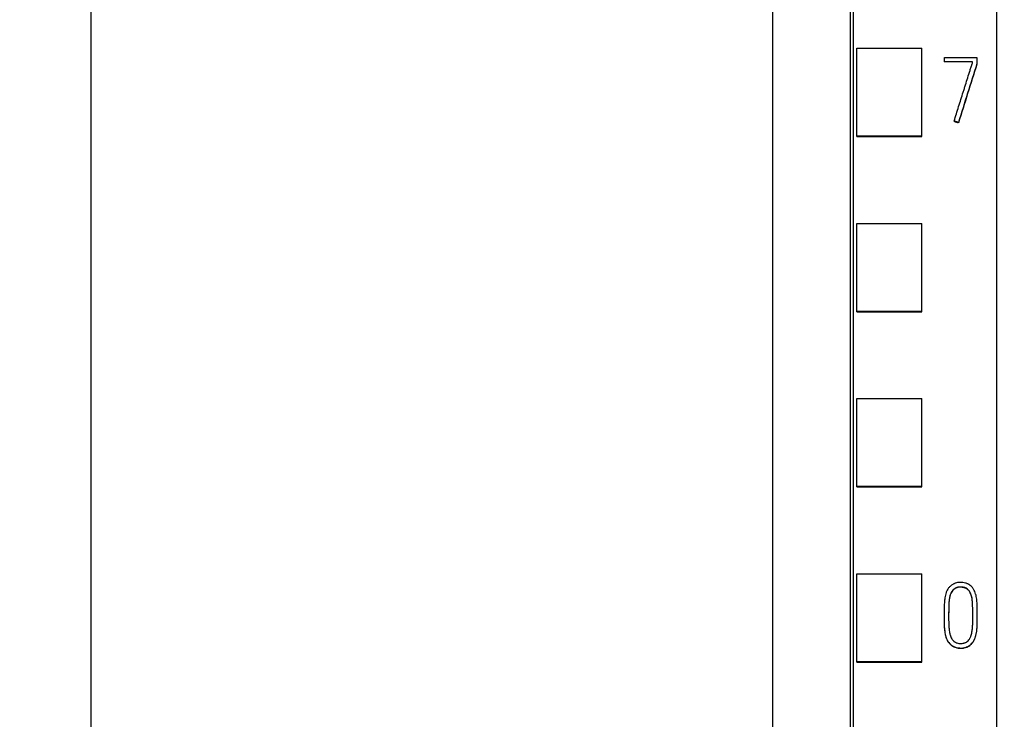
# Model space of a CAD drawing. Header units: millimetres. Extents: x 1359 to 3577, y 1333 to 3557.
# Drawn here: x 2789.87 to 2819.97, y 2979.14 to 3000.71 of the extents above; entities that cross this region are included whole.
import ezdxf

# ---------------------------------------------------------------- set-up
doc = ezdxf.new("R2010")
doc.units = ezdxf.units.MM
doc.layers.add('000-PI-Oprema', color=30, linetype='Continuous', lineweight=5)
doc.layers.add('002-PI-Kabelska kanalica', color=150, linetype='Continuous')
doc.styles.get("Standard").update_dxf_attribs({"font": 'arial.ttf'})
doc.dimstyles.new('ISO-25', dxfattribs={"dimtxt": 2.5, "dimasz": 2.5, "dimexe": 1.25, "dimexo": 0.625, "dimtad": 1, "dimtxsty": 'Standard', "dimcen": 2.5, "dimadec": 0, "dimazin": 0, "dimtfac": 1, "dimtmove": 0, "dimatfit": 3, "dimfxl": 1, "dimarcsym": 0})

# ---------------------------------------------------------------- blocks, each defined once
blk = doc.blocks.new('S7-1500 DI HF - 6ES7521-1BL00-0AB0')
at = {"layer": '000-PI-Oprema', "color": 0, "linetype": 'ByBlock', "lineweight": 0}
for p, q in [((34.8, 134.681), (34.8, 21.262)), ((30.4, 23.585), (30.4, 132.4)), ((30.5, 90.572), (30.5, 93.274)), ((30.5, 93.274), (32.5, 93.274)), ((32.5, 90.572), (32.5, 93.274)), ((33.198, 92.847), (33.198, 92.988)), ((33.198, 92.988), (34.197, 92.988)), ((33.198, 92.847), (33.198, 92.84)), ((34.058, 92.847), (33.198, 92.847)), ((34.058, 92.808), (34.058, 92.847)), ((34.197, 92.988), (34.197, 92.786)), ((34.197, 92.786), (34.197, 92.78)), ((33.495, 91.027), (33.495, 91.02)), ((33.628, 90.982), (33.628, 90.976)), ((30.5, 90.549), (30.5, 90.572)), ((30.5, 90.572), (32.5, 90.572)), ((30.5, 90.549), (32.5, 90.549)), ((32.5, 90.549), (32.5, 90.572)), ((30.5, 85.17), (30.5, 87.872)), ((30.5, 87.872), (32.5, 87.872)), ((32.5, 85.17), (32.5, 87.872)), ((30.5, 85.17), (32.5, 85.17)), ((30.5, 85.149), (30.5, 85.17)), ((30.5, 85.149), (32.5, 85.149)), ((32.5, 85.149), (32.5, 85.17)), ((30.5, 79.769), (30.5, 82.471)), ((30.5, 82.471), (32.5, 82.471)), ((32.5, 79.769), (32.5, 82.471)), ((30.5, 79.75), (30.5, 79.769)), ((30.5, 79.769), (32.5, 79.769)), ((32.5, 79.75), (32.5, 79.769)), ((30.5, 79.75), (32.5, 79.75)), ((30.5, 74.367), (30.5, 77.069)), ((30.5, 77.069), (32.5, 77.069)), ((32.5, 74.367), (32.5, 77.069)), ((33.185, 75.808), (33.185, 75.802)), ((34.209, 75.76), (34.209, 75.766)), ((30.5, 74.35), (30.5, 74.367)), ((30.5, 74.367), (32.5, 74.367)), ((30.5, 74.35), (32.5, 74.35)), ((32.5, 74.35), (32.5, 74.367))]:
    blk.add_line(p, q, dxfattribs=at)
at = {"layer": '000-PI-Oprema', "color": 18, "linetype": 'ByBlock', "lineweight": 0, "true_color": 0x000000}
for centre, major_axis, ratio, start_param, end_param in [((29.277, 16.238), (311.427, 991.982), 0.017584, 1.499074, 1.500898), ((29.169, 14.429), (315.104, 1003.798), 0.017791, 1.498249, 1.500051)]:
    blk.add_ellipse(centre, major_axis=major_axis, ratio=ratio, start_param=start_param, end_param=end_param, dxfattribs=at)
at = {"layer": '000-PI-Oprema', "color": 0, "linetype": 'ByBlock', "lineweight": 0}
for points, knots in [([(30.3, 23.299), (30.3, 26.64), (30.3, 34.605), (30.3, 47.245), (30.3, 62.731), (30.3, 77.025), (30.3, 91.235), (30.3, 105.802), (30.3, 119.972), (30.3, 129.542), (30.3, 132.586)], [0, 0, 0, 0, 0.091483, 0.21812, 0.346206, 0.515858, 0.610111, 0.736264, 0.916066, 1, 1, 1, 1]), ([(6.9, 129.52), (6.9, 127.497), (6.9, 118.948), (6.9, 105.802), (6.9, 91.235), (6.9, 77.025), (6.9, 62.731), (6.9, 47.245), (6.9, 34.486), (6.9, 25.605), (6.9, 21.348), (6.9, 20.55)], [0, 0, 0, 0, 0.055935, 0.236292, 0.362833, 0.457376, 0.627551, 0.756032, 0.883059, 0.978086, 1, 1, 1, 1]), ([(27.9, 129.52), (27.9, 127.497), (27.9, 118.948), (27.9, 105.802), (27.9, 91.235), (27.9, 77.025), (27.9, 62.731), (27.9, 47.245), (27.9, 34.486), (27.9, 25.605), (27.9, 21.348), (27.9, 20.55)], [0, 0, 0, 0, 0.055935, 0.236292, 0.362833, 0.457376, 0.627551, 0.756032, 0.883059, 0.978086, 1, 1, 1, 1]), ([(33.495, 91.027), (33.542, 91.175), (33.589, 91.324), (33.659, 91.546), (33.682, 91.621), (33.728, 91.769), (33.752, 91.843), (33.787, 91.955), (33.799, 91.992), (33.822, 92.066), (33.834, 92.103), (33.869, 92.215), (33.892, 92.289), (33.939, 92.437), (33.962, 92.512), (33.998, 92.623), (34.009, 92.66), (34.027, 92.716), (34.033, 92.734), (34.042, 92.762), (34.045, 92.771), (34.051, 92.79), (34.055, 92.799), (34.058, 92.808)], [0, 0, 0, 0, 0.25, 0.25, 0.375, 0.375, 0.5, 0.5, 0.5625, 0.5625, 0.625, 0.625, 0.75, 0.75, 0.875, 0.875, 0.9375, 0.9375, 0.96875, 0.96875, 0.984375, 0.984375, 1, 1, 1, 1]), ([(33.526, 76.779), (33.552, 76.789), (33.578, 76.796), (33.63, 76.805), (33.657, 76.808), (33.712, 76.809), (33.738, 76.807), (33.792, 76.8), (33.818, 76.794), (33.857, 76.783), (33.87, 76.778), (33.895, 76.769), (33.92, 76.758), (33.944, 76.746), (33.961, 76.735), (33.967, 76.732), (33.978, 76.724), (33.983, 76.72), (34.01, 76.7), (34.03, 76.681), (34.056, 76.651), (34.064, 76.64), (34.08, 76.619), (34.088, 76.607), (34.109, 76.573), (34.121, 76.549), (34.142, 76.5), (34.151, 76.475), (34.163, 76.436), (34.167, 76.423), (34.173, 76.397), (34.182, 76.358), (34.197, 76.266), (34.202, 76.187), (34.207, 76.081), (34.208, 76.028), (34.209, 75.922), (34.209, 75.869), (34.209, 75.763), (34.209, 75.657), (34.208, 75.551), (34.204, 75.446), (34.202, 75.393), (34.191, 75.287), (34.182, 75.235), (34.165, 75.17), (34.162, 75.157), (34.153, 75.131), (34.149, 75.118), (34.135, 75.08), (34.124, 75.056), (34.106, 75.019), (34.099, 75.008), (34.085, 74.984), (34.078, 74.973), (34.055, 74.94), (34.037, 74.92), (34.008, 74.892), (33.998, 74.883), (33.982, 74.871), (33.977, 74.867), (33.965, 74.859), (33.96, 74.855), (33.931, 74.837), (33.907, 74.826), (33.869, 74.811), (33.856, 74.807), (33.83, 74.8), (33.816, 74.796), (33.777, 74.789), (33.75, 74.786), (33.71, 74.784), (33.696, 74.784), (33.669, 74.785), (33.655, 74.786), (33.615, 74.79), (33.588, 74.795), (33.549, 74.806), (33.537, 74.81), (33.511, 74.819), (33.498, 74.824), (33.461, 74.841), (33.438, 74.855), (33.405, 74.878), (33.395, 74.887), (33.374, 74.905), (33.365, 74.915), (33.337, 74.945), (33.321, 74.966), (33.299, 75.001), (33.292, 75.012), (33.279, 75.036), (33.273, 75.048), (33.257, 75.085), (33.247, 75.11), (33.235, 75.149), (33.231, 75.162), (33.225, 75.188), (33.222, 75.201), (33.213, 75.241), (33.209, 75.267), (33.191, 75.4), (33.188, 75.507), (33.186, 75.668), (33.185, 75.721), (33.185, 75.828), (33.185, 75.882), (33.187, 75.989), (33.188, 76.042), (33.193, 76.149), (33.196, 76.202), (33.207, 76.308), (33.214, 76.361), (33.232, 76.44), (33.239, 76.466), (33.253, 76.504), (33.258, 76.517), (33.269, 76.542), (33.275, 76.555), (33.295, 76.591), (33.31, 76.614), (33.336, 76.646), (33.346, 76.656), (33.365, 76.676), (33.375, 76.686), (33.406, 76.713), (33.428, 76.729), (33.463, 76.75), (33.476, 76.757), (33.494, 76.766), (33.504, 76.77), (33.515, 76.775), (33.52, 76.777), (33.523, 76.778), (33.525, 76.779), (33.526, 76.779)], [0, 0, 0, 0, 0.015625, 0.015625, 0.03125, 0.03125, 0.046875, 0.046875, 0.0625, 0.0625, 0.070312, 0.070312, 0.078125, 0.085937, 0.085937, 0.089844, 0.089844, 0.09375, 0.09375, 0.109375, 0.109375, 0.117187, 0.117187, 0.125, 0.125, 0.140625, 0.140625, 0.15625, 0.15625, 0.164062, 0.164062, 0.171875, 0.1875, 0.21875, 0.21875, 0.25, 0.25, 0.28125, 0.28125, 0.3125, 0.34375, 0.34375, 0.375, 0.375, 0.40625, 0.40625, 0.414062, 0.414062, 0.421875, 0.421875, 0.4375, 0.4375, 0.445312, 0.445312, 0.453125, 0.453125, 0.46875, 0.46875, 0.476562, 0.476562, 0.480469, 0.480469, 0.484375, 0.484375, 0.5, 0.5, 0.507812, 0.507812, 0.515625, 0.515625, 0.53125, 0.53125, 0.539062, 0.539062, 0.546875, 0.546875, 0.5625, 0.5625, 0.570312, 0.570312, 0.578125, 0.578125, 0.59375, 0.59375, 0.601562, 0.601562, 0.609375, 0.609375, 0.625, 0.625, 0.632812, 0.632812, 0.640625, 0.640625, 0.65625, 0.65625, 0.664062, 0.664062, 0.671875, 0.671875, 0.6875, 0.6875, 0.75, 0.75, 0.78125, 0.78125, 0.8125, 0.8125, 0.84375, 0.84375, 0.875, 0.875, 0.90625, 0.90625, 0.921875, 0.921875, 0.929687, 0.929687, 0.9375, 0.9375, 0.953125, 0.953125, 0.960937, 0.960937, 0.96875, 0.96875, 0.984375, 0.984375, 0.992187, 0.992187, 0.996094, 0.998047, 0.999023, 0.999023, 1, 1, 1, 1]), ([(33.869, 76.626), (33.889, 76.615), (33.907, 76.602), (33.939, 76.571), (33.953, 76.553), (33.978, 76.516), (33.989, 76.496), (34.008, 76.456), (34.017, 76.435), (34.038, 76.371), (34.047, 76.328), (34.055, 76.262), (34.057, 76.239), (34.061, 76.195), (34.062, 76.172), (34.067, 76.061), (34.07, 75.971), (34.071, 75.793), (34.07, 75.703), (34.069, 75.569), (34.068, 75.502), (34.064, 75.435), (34.061, 75.391), (34.058, 75.368), (34.05, 75.302), (34.042, 75.258), (34.025, 75.193), (34.019, 75.172), (34.008, 75.14), (34.004, 75.13), (33.995, 75.109), (33.985, 75.089), (33.974, 75.07), (33.962, 75.051), (33.955, 75.041), (33.934, 75.015), (33.919, 74.999), (33.891, 74.979), (33.882, 74.973), (33.862, 74.962), (33.852, 74.957), (33.831, 74.948), (33.821, 74.945), (33.799, 74.938), (33.788, 74.935), (33.755, 74.929), (33.733, 74.926), (33.7, 74.925), (33.688, 74.925), (33.666, 74.926), (33.655, 74.927), (33.622, 74.932), (33.6, 74.937), (33.568, 74.947), (33.557, 74.951), (33.536, 74.96), (33.516, 74.97), (33.498, 74.983), (33.485, 74.993), (33.48, 74.997), (33.472, 75.005), (33.468, 75.009), (33.456, 75.021), (33.449, 75.029), (33.436, 75.047), (33.43, 75.057), (33.412, 75.086), (33.403, 75.106), (33.386, 75.147), (33.379, 75.169), (33.37, 75.201), (33.367, 75.212), (33.362, 75.233), (33.354, 75.266), (33.349, 75.299), (33.34, 75.364), (33.336, 75.408), (33.328, 75.54), (33.327, 75.628), (33.327, 75.761), (33.327, 75.805), (33.328, 75.893), (33.328, 76.025), (33.333, 76.157), (33.343, 76.267), (33.346, 76.289), (33.353, 76.333), (33.357, 76.355), (33.364, 76.387), (33.367, 76.397), (33.374, 76.419), (33.377, 76.429), (33.389, 76.46), (33.398, 76.48), (33.414, 76.508), (33.42, 76.518), (33.433, 76.536), (33.439, 76.545), (33.46, 76.571), (33.476, 76.586), (33.501, 76.607), (33.51, 76.614), (33.529, 76.626), (33.538, 76.632), (33.568, 76.646), (33.589, 76.653), (33.632, 76.662), (33.654, 76.664), (33.698, 76.665), (33.72, 76.664), (33.764, 76.659), (33.786, 76.656), (33.818, 76.648), (33.829, 76.644), (33.844, 76.638), (33.849, 76.636), (33.857, 76.633), (33.859, 76.632), (33.864, 76.629), (33.867, 76.628), (33.869, 76.626)], [0, 0, 0, 0, 0.015625, 0.015625, 0.03125, 0.03125, 0.046875, 0.046875, 0.0625, 0.0625, 0.09375, 0.09375, 0.109375, 0.109375, 0.125, 0.125, 0.1875, 0.1875, 0.25, 0.25, 0.28125, 0.296875, 0.296875, 0.3125, 0.3125, 0.34375, 0.34375, 0.359375, 0.359375, 0.367187, 0.367187, 0.375, 0.382812, 0.382812, 0.390625, 0.390625, 0.40625, 0.40625, 0.414062, 0.414062, 0.421875, 0.421875, 0.429687, 0.429687, 0.4375, 0.4375, 0.453125, 0.453125, 0.460937, 0.460937, 0.46875, 0.46875, 0.484375, 0.484375, 0.492187, 0.492187, 0.5, 0.507812, 0.507812, 0.511719, 0.511719, 0.515625, 0.515625, 0.523437, 0.523437, 0.53125, 0.53125, 0.546875, 0.546875, 0.5625, 0.5625, 0.570312, 0.570312, 0.578125, 0.59375, 0.59375, 0.625, 0.625, 0.6875, 0.6875, 0.71875, 0.71875, 0.75, 0.8125, 0.8125, 0.828125, 0.828125, 0.84375, 0.84375, 0.851562, 0.851562, 0.859375, 0.859375, 0.875, 0.875, 0.882812, 0.882812, 0.890625, 0.890625, 0.90625, 0.90625, 0.914062, 0.914062, 0.921875, 0.921875, 0.9375, 0.9375, 0.953125, 0.953125, 0.96875, 0.96875, 0.984375, 0.984375, 0.992188, 0.992188, 0.996094, 0.996094, 0.998047, 0.998047, 1, 1, 1, 1]), ([(33.869, 76.62), (33.849, 76.631), (33.828, 76.639), (33.796, 76.647), (33.785, 76.649), (33.763, 76.653), (33.752, 76.655), (33.719, 76.658), (33.696, 76.659), (33.652, 76.658), (33.63, 76.655), (33.597, 76.648), (33.586, 76.645), (33.565, 76.638), (33.554, 76.633), (33.534, 76.623), (33.525, 76.618), (33.506, 76.605), (33.497, 76.598), (33.48, 76.583), (33.472, 76.576), (33.456, 76.559), (33.449, 76.551), (33.428, 76.524), (33.416, 76.505), (33.4, 76.476), (33.395, 76.466), (33.386, 76.445), (33.382, 76.435), (33.37, 76.403), (33.364, 76.382), (33.35, 76.316), (33.344, 76.272), (33.336, 76.184), (33.333, 76.139), (33.33, 76.05), (33.329, 76.006), (33.328, 75.917), (33.327, 75.872), (33.327, 75.789), (33.327, 75.751), (33.327, 75.712)], [0, 0, 0, 0, 0.050692, 0.050692, 0.076038, 0.076038, 0.101384, 0.101384, 0.152076, 0.152076, 0.202768, 0.202768, 0.228114, 0.228114, 0.25346, 0.25346, 0.278806, 0.278806, 0.304152, 0.304152, 0.329498, 0.329498, 0.354844, 0.354844, 0.405536, 0.405536, 0.430882, 0.430882, 0.456228, 0.456228, 0.506919, 0.506919, 0.608303, 0.608303, 0.709687, 0.709687, 0.811071, 0.811071, 0.912455, 0.912455, 1, 1, 1, 1]), ([(34.071, 75.808), (34.071, 75.834), (34.071, 75.86), (34.07, 75.974), (34.067, 76.062), (34.06, 76.194), (34.058, 76.238), (34.046, 76.325), (34.037, 76.368), (34.02, 76.42), (34.016, 76.431), (34.007, 76.451), (34.003, 76.462), (33.988, 76.492), (33.978, 76.511), (33.959, 76.538), (33.952, 76.547), (33.938, 76.565), (33.923, 76.581), (33.906, 76.595), (33.893, 76.605), (33.888, 76.609), (33.879, 76.615), (33.874, 76.617), (33.869, 76.62)], [0, 0, 0, 0, 0.088977, 0.088977, 0.392651, 0.392651, 0.544488, 0.544488, 0.696326, 0.696326, 0.734285, 0.734285, 0.772244, 0.772244, 0.848163, 0.848163, 0.886122, 0.886122, 0.924081, 0.962041, 0.962041, 0.98102, 0.98102, 1, 1, 1, 1]), ([(33.185, 75.802), (33.185, 75.738), (33.186, 75.674), (33.187, 75.557), (33.188, 75.503), (33.192, 75.422), (33.194, 75.395), (33.199, 75.342), (33.202, 75.315), (33.212, 75.235), (33.223, 75.182), (33.243, 75.118), (33.247, 75.105), (33.257, 75.08), (33.262, 75.067), (33.278, 75.031), (33.291, 75.007), (33.313, 74.973), (33.32, 74.962), (33.337, 74.941), (33.345, 74.93), (33.372, 74.9), (33.392, 74.882), (33.425, 74.858), (33.436, 74.851), (33.459, 74.837), (33.471, 74.83), (33.508, 74.813), (33.533, 74.804), (33.573, 74.793), (33.586, 74.79), (33.612, 74.785), (33.626, 74.783), (33.666, 74.779), (33.693, 74.777), (33.734, 74.779), (33.747, 74.78), (33.774, 74.783), (33.787, 74.785), (33.827, 74.792), (33.852, 74.799), (33.89, 74.813), (33.903, 74.818), (33.928, 74.83), (33.939, 74.837), (33.974, 74.857), (33.996, 74.874), (34.035, 74.911), (34.053, 74.932), (34.076, 74.965), (34.084, 74.976), (34.098, 74.999), (34.105, 75.011), (34.123, 75.047), (34.134, 75.071), (34.153, 75.122), (34.161, 75.147), (34.175, 75.199), (34.181, 75.226), (34.19, 75.279), (34.201, 75.358), (34.204, 75.438), (34.208, 75.545), (34.209, 75.634), (34.209, 75.724), (34.209, 75.76)], [0, 0, 0, 0, 0.074801, 0.074801, 0.137845, 0.137845, 0.169367, 0.169367, 0.200889, 0.200889, 0.263933, 0.263933, 0.279694, 0.279694, 0.295455, 0.295455, 0.326976, 0.326976, 0.342737, 0.342737, 0.358498, 0.358498, 0.39002, 0.39002, 0.405781, 0.405781, 0.421542, 0.421542, 0.453064, 0.453064, 0.468825, 0.468825, 0.484586, 0.484586, 0.516108, 0.516108, 0.531869, 0.531869, 0.54763, 0.54763, 0.579151, 0.579151, 0.594912, 0.594912, 0.610673, 0.610673, 0.642195, 0.642195, 0.673717, 0.673717, 0.689478, 0.689478, 0.705239, 0.705239, 0.736761, 0.736761, 0.768283, 0.768283, 0.799805, 0.799805, 0.831326, 0.89437, 0.89437, 0.957414, 1, 1, 1, 1])]:
    blk.add_open_spline(points, degree=3, knots=knots, dxfattribs=at)
for points, weights in [([(33.628, 90.982), (33.562, 91.004), (33.495, 91.027)], [0.500000129147, 0.499999870853, 0.500000129147]), ([(33.495, 91.02), (33.562, 90.998), (33.628, 90.976)], [0.499999551767, 0.500000448233, 0.499999551767])]:
    blk.add_rational_spline(points, weights, degree=2, dxfattribs=at)
blk = doc.blocks.new('*D111')
at = {"color": 0, "lineweight": -2, "transparency": 16777216}
for p, q in [((2541.571, 2980.678), (2541.571, 3096.864)), ((2889.571, 2980.678), (2889.571, 3096.864)), ((2544.071, 3095.614), (2887.071, 3095.614))]:
    blk.add_line(p, q, dxfattribs=at)
at = {"color": 0, "transparency": 16777216}
for points in [[(2544.071, 3096.031), (2544.071, 3095.197), (2541.571, 3095.614)], [(2887.071, 3096.031), (2887.071, 3095.197), (2889.571, 3095.614)]]:
    blk.add_solid(points, dxfattribs=at)
at = {"layer": 'Defpoints', "color": 0, "transparency": 16777216}
for p in [(2889.571, 3095.614), (2541.571, 2980.053), (2889.571, 2980.053)]:
    blk.add_point(p, dxfattribs=at)
at = {"color": 0, "transparency": 16777216, "insert": (2715.571, 3097.516), "char_height": 2.5, "attachment_point": 5}
blk.add_mtext('348', dxfattribs=at)

msp = doc.modelspace()

# ---------------------------------------------------------------- block references
at = {"layer": '002-PI-Kabelska kanalica', "color": 0, "linetype": 'ByBlock', "lineweight": 0}
msp.add_blockref('S7-1500 DI HF - 6ES7521-1BL00-0AB0', (2785.171, 2906.556), dxfattribs=at)

# ---------------------------------------------------------------- dimensions: what is measured, and where the dimension line sits
dim = msp.add_linear_dim(base=(2889.571, 3095.614), p1=(2541.571, 2980.053), p2=(2889.571, 2980.053), dimstyle='ISO-25')
dim.commit()
dim.dimension.update_dxf_attribs({"geometry": '*D111', "text_midpoint": (2715.571, 3097.516)})

doc.saveas('drawing.dxf')
